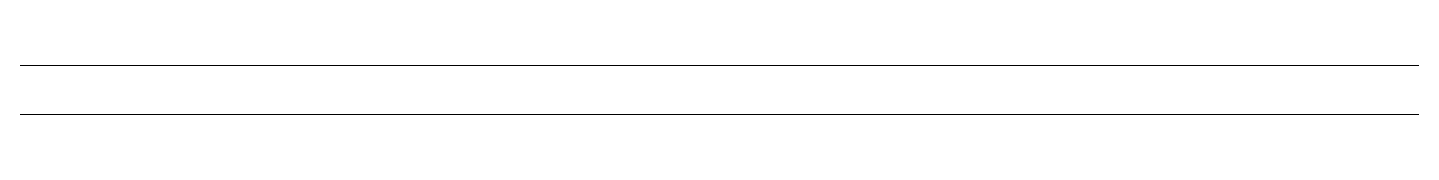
# Model space of a CAD drawing. Header units: millimetres. Extents: x 2178 to 2304, y 1220 to 1359.
# Drawn here: x 2214.23 to 2228.44, y 1316.69 to 1317.19 of the extents above; entities that cross this region are included whole.
import ezdxf

# ---------------------------------------------------------------- set-up
doc = ezdxf.new("R2010")
doc.units = ezdxf.units.MM
doc.layers.get('0').update_dxf_attribs({"lineweight": 0})

msp = doc.modelspace()

# ---------------------------------------------------------------- linework, layer by layer
for p, q in [((2178.170127780551, 1317.19389529258), (2235.820127780545, 1317.19389529258)), ((2177.670127780536, 1316.69389529258), (2237.070127780545, 1316.69389529258))]:
    msp.add_line(p, q)

doc.saveas('drawing.dxf')
